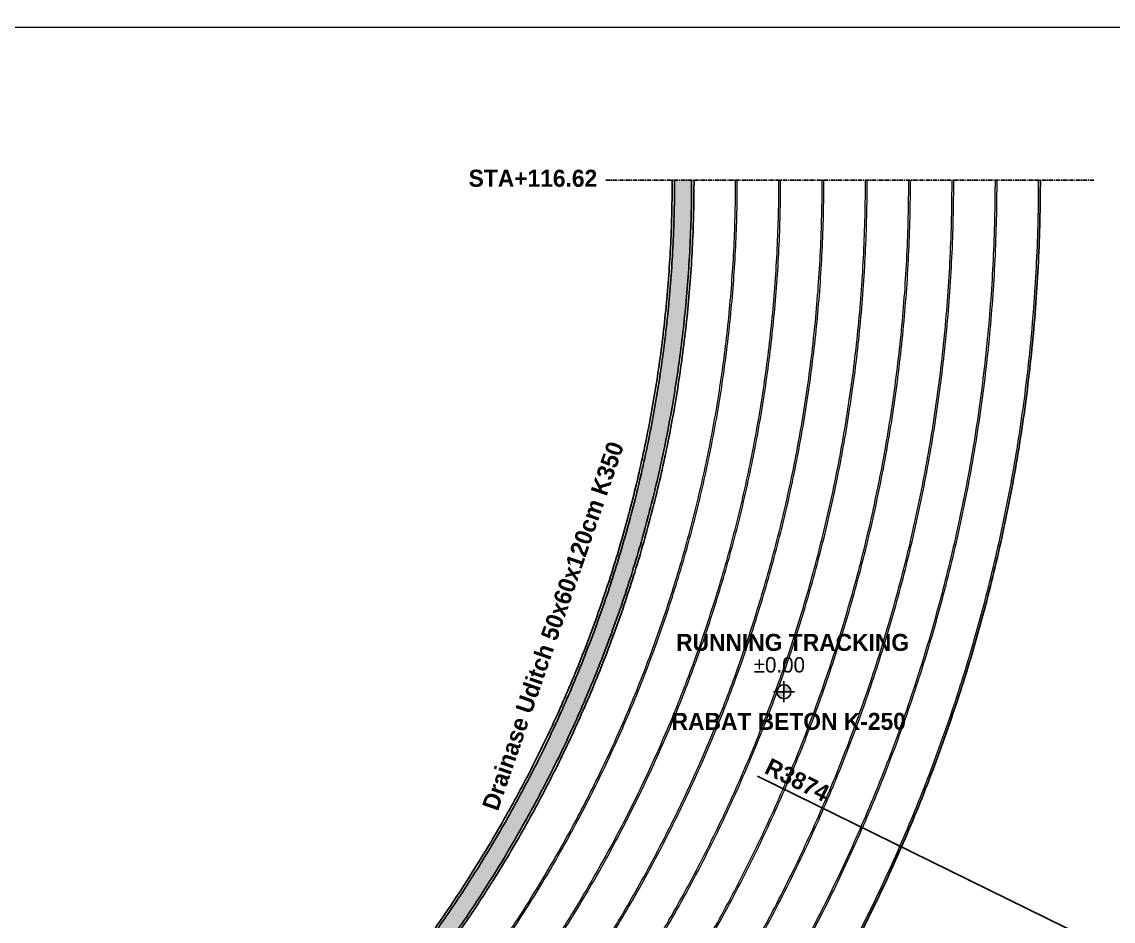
# Model space of a CAD drawing. Header units: centimetres. Extents: x -292707 to 138715, y -53922 to 66277.
# Drawn here: x 25945 to 29147, y -9915 to -7275 of the extents above; entities that cross this region are included whole.
import ezdxf
from ezdxf.xclip import XClip

# ---------------------------------------------------------------- set-up
doc = ezdxf.new("R2010")
doc.units = ezdxf.units.CM
doc.header["$XCLIPFRAME"] = 0
doc.linetypes.add('CENTER', pattern=[2, 1.25, -0.25, 0.25, -0.25])
for name, color, linetype in [('A-ALINE-2', 101, 'Continuous'), ('A-ALINE-7', 119, 'Continuous'), ('A-ANNOTATION', 144, 'Continuous'), ('A-DIM', 157, 'Continuous'), ('A-TEXT', 254, 'Continuous')]:
    doc.layers.add(name, color=color, linetype=linetype)
for name, color, linetype, lineweight, true_color in [('A-FILL-1', 250, 'Continuous', 0, 0x333333), ('A-FILL-4', 9, 'Continuous', 0, 0x808080), ('A-FILL-7', 7, 'Continuous', 0, 0xcccccc)]:
    doc.layers.add(name, color=color, linetype=linetype, lineweight=lineweight, true_color=true_color)
doc.styles.add('Scale 170', font='GOTHICB.TTF', dxfattribs={"height": 50})
doc.dimstyles.new('Scale 150', dxfattribs={"dimscale": 0, "dimtxt": 50, "dimasz": 15, "dimexe": 2, "dimexo": 2, "dimgap": 15, "dimtad": 1, "dimdec": 0, "dimtxsty": 'Scale 170', "dimblk": 'DOT', "dimcen": 3.5, "dimclrd": 256, "dimclre": 256, "dimclrt": 254, "dimadec": 0, "dimazin": 0, "dimtfac": 1, "dimtdec": 0, "dimtmove": 0, "dimatfit": 3, "dimldrblk": 'DOTSMALL', "dimfxl": 1, "dimtfillclr": 256, "dimlwd": -1, "dimlwe": -1, "dimarcsym": 0})

# ---------------------------------------------------------------- blocks, each defined once
blk = doc.blocks.new('jhgkjhkjhkjh')
at = {"layer": 'A-FILL-1', "ltscale": 0.25}
blk.add_lwpolyline([(-1286.61, 931.53), (-933.61, 931.53), (-933.61, 1218.53), (-1286.61, 1218.53)], close=True, dxfattribs=at)
blk = doc.blocks.new('hgfhgfh')
at = {"layer": 'A-FILL-7'}
h = blk.add_hatch(color=256, dxfattribs=at)
h.dxf.hatch_style = 1
h.paths.add_polyline_path([(48329.1, -25086.8), (39823.1, -25086.8, 0.929837), (39827.6, -32807.8), (48333.6, -32807.8, 0.942911)])
h.paths.add_polyline_path([(48332.1, -32757.8), (39829.4, -32757.8, -0.929395), (39824.9, -25136.8), (48327.6, -25136.8, -0.942549)], flags=16)
h.paths.add_polyline_path([(48331.9, -32750.8), (39829.7, -32750.8, -0.929332), (39825.2, -25143.8), (48327.4, -25143.8, -0.942498)], flags=0)
h.paths.add_polyline_path([(51488.5, -28964.6, -1), (51408.5, -28964.6, -1)], flags=0)
h.paths.add_polyline_path([(51483.5, -28964.6, -1), (51413.5, -28964.6, -1)], flags=0)
h.paths.add_polyline_path([(36628.5, -28964.9, -1), (36708.5, -28964.9, -1)], flags=0)
h.paths.add_polyline_path([(36633.5, -28964.9, -1), (36703.5, -28964.9, -1)], flags=0)
at = {"layer": 'A-ALINE-2', "ltscale": 0.14}
blk.add_arc((48104.3, -28947.4), 4890.2, 273.0231, 87.0365, dxfattribs=at)
at = {"layer": 'A-ALINE-7', "ltscale": 0.14}
for radius, start, end in [(3867.2, 273.3996, 86.6674), (3874.2, 273.3966, 86.6705), (3810.2, 273.425, 86.6426), (3817.2, 273.4218, 86.6457)]:
    blk.add_arc((48104.3, -28947.4), radius, start, end, dxfattribs=at)
at = {"layer": 'A-FILL-4', "ltscale": 0.14}
for radius, start, end in [(4885.2, 273.0247, 87.035), (4890.2, 273.0231, 87.0365), (4758.2, 273.0648, 86.9957), (4763.2, 273.0632, 86.9973), (4631.2, 273.1065, 86.9548), (4636.2, 273.1048, 86.9564), (4504.2, 273.15, 86.9121), (4509.2, 273.1483, 86.9138), (4377.2, 273.1954, 86.8676), (4382.2, 273.1936, 86.8694), (4250.2, 273.2428, 86.8212), (4255.2, 273.2409, 86.8231), (4123.2, 273.2924, 86.7726), (4128.2, 273.2904, 86.7745), (3996.2, 273.3443, 86.7217), (4001.2, 273.3422, 86.7237)]:
    blk.add_arc((48104.3, -28947.4), radius, start, end, dxfattribs=at)
blk = doc.blocks.new('_Dot')
at = {"color": 0, "linetype": 'ByBlock', "lineweight": -2}
blk.add_line((-0.5, 0), (-1, 0), dxfattribs=at)
at = {"color": 0, "linetype": 'ByBlock', "const_width": 0.5}
blk.add_lwpolyline([(-0.25, 0, 1), (0.25, 0, 1)], format="xyb", close=True, dxfattribs=at)
blk = doc.blocks.new('*D350')
at = {"layer": 'A-DIM', "ltscale": 5, "transparency": 16777216}
blk.add_line((28103.7, -9489.5), (29820.6, -10332.3), dxfattribs=at)
at = {"layer": 'Defpoints', "color": 0, "ltscale": 5, "transparency": 16777216}
for p in [(26356.3, -8631.8), (29834.1, -10338.9)]:
    blk.add_point(p, dxfattribs=at)
at = {"layer": 'A-DIM', "ltscale": 5, "transparency": 16777216, "xscale": 15, "yscale": 15, "zscale": 15, "rotation": 333.8564183607354}
blk.add_blockref('_Dot', (29834.1, -10338.9), dxfattribs=at)
at = {"layer": 'A-DIM', "color": 254, "ltscale": 5, "transparency": 16777216, "insert": (28219.7, -9500.5), "char_height": 50, "attachment_point": 5, "rotation": 333.8564, "style": 'Scale 170'}
blk.add_mtext('R3874', dxfattribs=at)
blk = doc.blocks.new('_DotSmall')
at = {"color": 0, "linetype": 'ByBlock', "const_width": 0.5}
blk.add_lwpolyline([(-0.0625, 0, 1), (0.0625, 0, 1)], format="xyb", close=True, dxfattribs=at)
blk = doc.blocks.new('A$Cb0f2a979')
at = {"layer": 'A-ANNOTATION'}
h = blk.add_hatch(color=256, dxfattribs=at)
h.dxf.hatch_style = 1
h.paths.add_polyline_path([(2.5, 1.5, 0.414214), (1.5, 2.5), (1.5, 1.5)])
h.paths.add_polyline_path([(1.5, 1.5), (0.5, 1.5, 0.414214), (1.5, 0.5)])
for points in [[(1.5, 3), (1.5, 0)], [(3, 1.5), (0, 1.5)]]:
    blk.add_lwpolyline(points, dxfattribs=at)
blk.add_circle((1.5, 1.5), 1, dxfattribs=at)

msp = doc.modelspace()

# ---------------------------------------------------------------- linework, layer by layer
at = {"layer": 'A-TEXT', "linetype": 'CENTER', "ltscale": 10}
msp.add_lwpolyline([(27658.3, -7740.1), (29090.2, -7740.1)], dxfattribs=at)

# ---------------------------------------------------------------- block references
ref = msp.add_blockref('hgfhgfh', (-24061.3, 21207.3))
XClip(ref).set_block_clipping_path([(50808.1648809855, -31290.4213153547), (51719.5727609521, -28947.4361751758), (53151.4715442315, -28947.4361751758), (52338.9494050611, -32618.7586975076)])
at = {"ltscale": 0.25, "xscale": 20.57118607998474, "yscale": 20.57118607998474, "zscale": 20.57118607998474}
msp.add_blockref('A$Cb0f2a979', (28150.2, -9272.3), dxfattribs=at)
at = {"layer": 'A-TEXT', "xscale": 15, "yscale": 15, "zscale": 15}
msp.add_blockref('jhgkjhkjhkjh', (44764.4, -25570.2), dxfattribs=at)

# ---------------------------------------------------------------- texts
at = {"ltscale": 0.25, "attachment_point": 1, "style": 'Scale 170'}
for s, width, insert, char_height in [('STA+116.62', 484.955, (27256, -7709.5), 50), ('RUNNING TRACKING', 1021.238, (27864.7, -9071.6), 50), ('\\pi-135,l225,t225;{\\fCentury Gothic|b0|i0|c0|p34;±0.00}', 1021.238, (28002.5, -9140.1), 45), ('RABAT BETON K-250', 690.776, (27851.5, -9303.4), 50)]:
    msp.add_mtext_dynamic_manual_height_columns(s, width=width, gutter_width=250, heights=[0], dxfattribs=dict(at, insert=insert, char_height=char_height))
at = {"ltscale": 0.25, "insert": (27294.4, -9577.6), "char_height": 50, "attachment_point": 1, "rotation": 70.9715, "style": 'Scale 170'}
msp.add_mtext_dynamic_manual_height_columns('Drainase Uditch 50x60x120cm K350', width=1404.634, gutter_width=250, heights=[0], dxfattribs=at)

# ---------------------------------------------------------------- dimensions: what is measured, and where the dimension line sits
at = {"layer": 'A-DIM', "ltscale": 5}
dim = msp.add_radius_dim(center=(26356.3, -8631.8), mpoint=(29834.1, -10338.9), dimstyle='Scale 150', override={"dimscale": 1}, dxfattribs=at)
dim.commit()
dim.dimension.update_dxf_attribs({"geometry": '*D350', "text_midpoint": (28201.5, -9537.5), "dimtype": 164})

doc.saveas('drawing.dxf')
